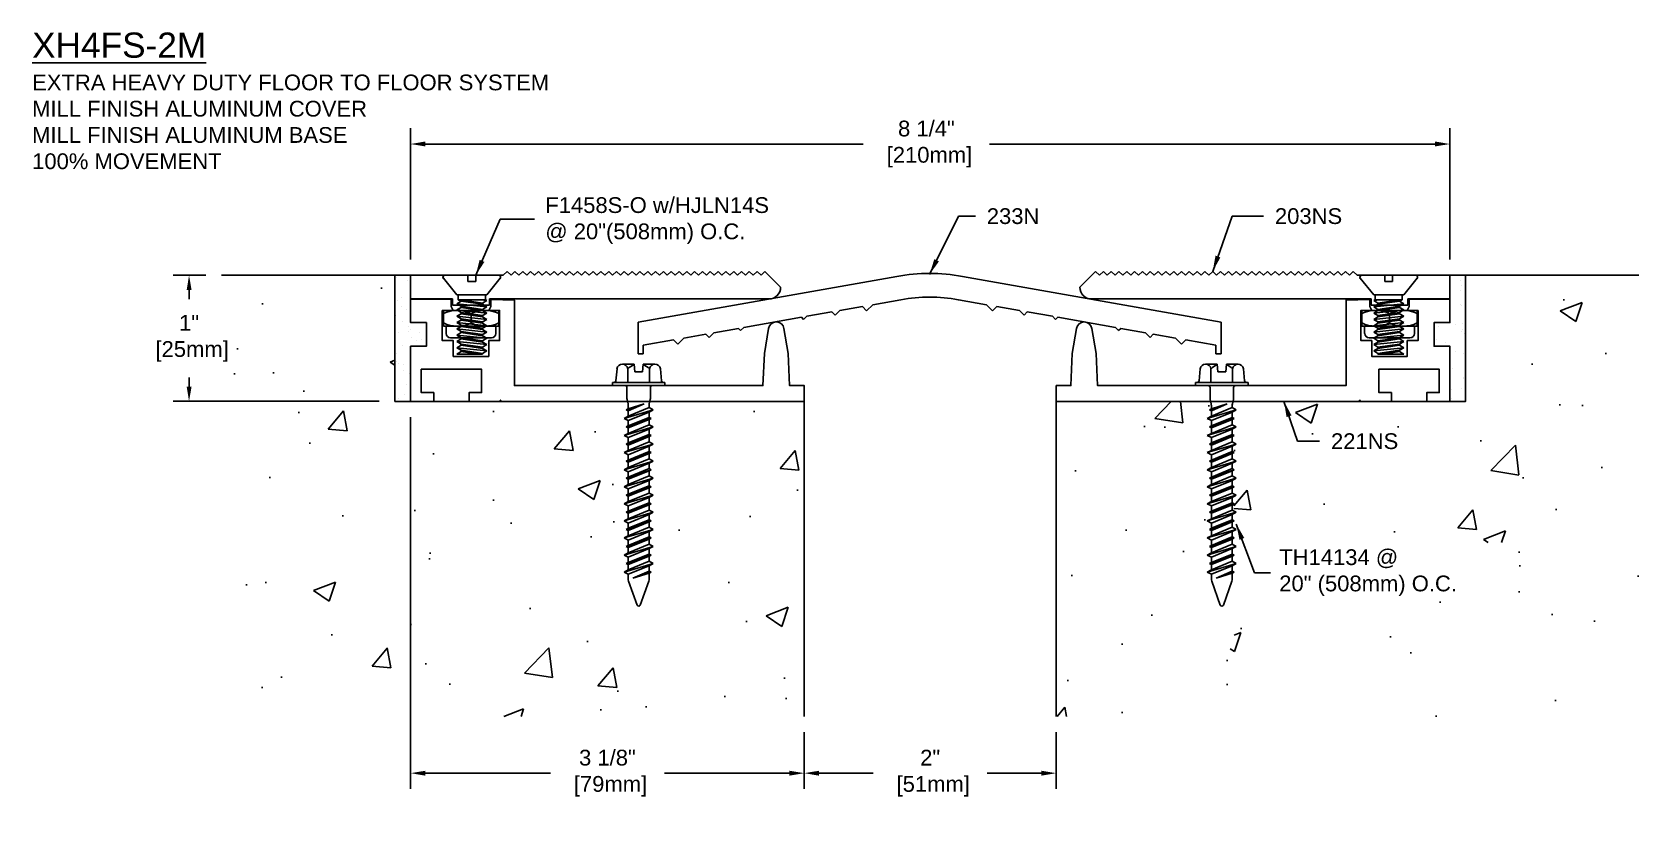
# Model space of a CAD drawing. Header units: inches. Extents: x 3.4 to 16.2, y 3.9 to 10.
import ezdxf

# ---------------------------------------------------------------- set-up
doc = ezdxf.new("R2010")
doc.units = ezdxf.units.IN
doc.header["$MEASUREMENT"] = 0
for name, color, linetype in [('Anchors', 4, 'Continuous'), ('Conditions', 1, 'Continuous'), ('Dimensions', 3, 'Continuous'), ('Metals', 7, 'Continuous'), ('Text', 2, 'Continuous')]:
    doc.layers.add(name, color=color, linetype=linetype)
doc.styles.add('Arial', font='arial.ttf')
doc.styles.add('ROMAND', font='romand.shx')
doc.dimstyles.new('ARCH', dxfattribs={"dimtxt": 0.125, "dimasz": 0.125, "dimexe": 0.125, "dimexo": 0.125, "dimgap": 0.125, "dimtad": 0, "dimtih": 1, "dimtoh": 1, "dimdec": 4, "dimzin": 0, "dimdsep": 46, "dimlunit": 4, "dimtxsty": 'ROMAND', "dimcen": 0.0625, "dimadec": 0, "dimazin": 0, "dimtfac": 1, "dimtdec": 4, "dimtofl": 0, "dimtmove": 0, "dimatfit": 3, "dimfxl": 0, "dimfrac": 2, "dimtolj": 1, "dimtzin": 0, "dimarcsym": 0})
doc.dimstyles.new('Arial', dxfattribs={"dimtxt": 0.1175, "dimasz": 0.1175, "dimexe": 0.125, "dimexo": 0.125, "dimgap": 0.125, "dimtad": 0, "dimtih": 1, "dimtoh": 1, "dimdec": 4, "dimzin": 0, "dimdsep": 46, "dimlunit": 4, "dimtxsty": 'Arial', "dimcen": 0.09, "dimadec": 0, "dimazin": 0, "dimtfac": 1, "dimtdec": 4, "dimtofl": 0, "dimtmove": 0, "dimatfit": 3, "dimfxl": 0, "dimfrac": 2, "dimtolj": 1, "dimtzin": 0, "dimarcsym": 0})
doc.dimstyles.get("Standard").update_dxf_attribs({"dimtxt": 0.125, "dimasz": 0.125, "dimexe": 0.125, "dimexo": 0.0625, "dimgap": 0.09, "dimtad": 0, "dimtih": 1, "dimtoh": 1, "dimdec": 4, "dimzin": 0, "dimdsep": 46, "dimlunit": 4, "dimtxsty": 'ROMAND', "dimcen": 0.09, "dimadec": 0, "dimazin": 0, "dimtfac": 1, "dimtdec": 4, "dimtofl": 0, "dimtmove": 0, "dimatfit": 3, "dimfxl": 0, "dimfrac": 2, "dimtolj": 1, "dimtzin": 0, "dimarcsym": 0})

# ---------------------------------------------------------------- blocks, each defined once
blk = doc.blocks.new('*D5')
at = {"layer": 'DEFPOINTS', "color": 0}
for p in [(14.689, 9.157), (6.439, 8.116), (14.689, 8.116)]:
    blk.add_point(p, dxfattribs=at)
at = {"layer": 'Dimensions', "color": 0, "lineweight": -2}
for p, q in [((6.439, 8.241), (6.439, 9.282)), ((14.689, 8.241), (14.689, 9.282)), ((6.557, 9.157), (10.032, 9.157)), ((14.572, 9.157), (11.035, 9.157))]:
    blk.add_line(p, q, dxfattribs=at)
at = {"layer": 'Dimensions', "color": 0}
for points in [[(6.557, 9.177), (6.557, 9.138), (6.439, 9.157)], [(14.572, 9.177), (14.572, 9.138), (14.689, 9.157)]]:
    blk.add_solid(points, dxfattribs=at)
at = {"layer": 'Dimensions', "color": 0, "insert": (10.534, 9.157), "char_height": 0.125, "attachment_point": 5, "style": 'Arial'}
blk.add_mtext('\\A1;8 1/4"\\P [210mm]', dxfattribs=at)
blk = doc.blocks.new('*D6')
at = {"layer": 'DEFPOINTS', "color": 0}
for p in [(9.564, 4.616), (11.564, 4.616), (11.564, 4.166)]:
    blk.add_point(p, dxfattribs=at)
at = {"layer": 'Dimensions', "color": 0, "lineweight": -2}
for p, q in [((9.564, 4.491), (9.564, 4.041)), ((11.564, 4.491), (11.564, 4.041)), ((9.682, 4.166), (10.111, 4.166)), ((11.447, 4.166), (11.017, 4.166))]:
    blk.add_line(p, q, dxfattribs=at)
at = {"layer": 'Dimensions', "color": 0}
for points in [[(9.682, 4.185), (9.682, 4.146), (9.564, 4.166)], [(11.447, 4.185), (11.447, 4.146), (11.564, 4.166)]]:
    blk.add_solid(points, dxfattribs=at)
at = {"layer": 'Dimensions', "color": 0, "insert": (10.564, 4.166), "char_height": 0.125, "attachment_point": 5, "style": 'Arial'}
blk.add_mtext('\\A1;2"\\P [51mm]', dxfattribs=at)
blk = doc.blocks.new('233N')
for p, q in [((-0.303, 0.166), (-2.355, -0.196)), ((0.218, 0.166), (2.271, -0.196)), ((-0.818, -0.116), (-1.018, -0.151)), ((-0.792, -0.141), (-0.818, -0.116)), ((-0.792, -0.141), (-0.756, -0.105)), ((-0.576, -0.073), (-0.756, -0.105)), ((-0.542, -0.107), (-0.576, -0.073)), ((-0.542, -0.107), (-0.494, -0.059)), ((-0.27, -0.019), (-0.494, -0.059)), ((0.186, -0.019), (0.409, -0.059)), ((0.458, -0.107), (0.409, -0.059)), ((0.458, -0.107), (0.492, -0.073)), ((0.492, -0.073), (0.671, -0.105)), ((0.708, -0.141), (0.671, -0.105)), ((0.708, -0.141), (0.733, -0.116)), ((0.733, -0.116), (0.934, -0.151)), ((-2.355, -0.196), (-2.355, -0.449)), ((-1.559, -0.247), (-1.756, -0.281)), ((-1.542, -0.264), (-1.559, -0.247)), ((-1.542, -0.264), (-1.518, -0.239)), ((-1.059, -0.158), (-1.518, -0.239)), ((-1.042, -0.175), (-1.059, -0.158)), ((-1.042, -0.175), (-1.018, -0.151)), ((0.958, -0.175), (0.934, -0.151)), ((0.958, -0.175), (0.975, -0.158)), ((0.975, -0.158), (1.434, -0.239)), ((1.458, -0.264), (1.434, -0.239)), ((1.458, -0.264), (1.475, -0.247)), ((1.475, -0.247), (1.671, -0.281)), ((2.271, -0.196), (2.271, -0.449)), ((-2.076, -0.338), (-2.315, -0.38)), ((-2.315, -0.38), (-2.315, -0.449)), ((-2.042, -0.372), (-2.076, -0.338)), ((-2.042, -0.372), (-1.994, -0.323)), ((-1.818, -0.292), (-1.994, -0.323)), ((-1.792, -0.318), (-1.818, -0.292)), ((-1.792, -0.318), (-1.756, -0.281)), ((1.708, -0.318), (1.671, -0.281)), ((1.708, -0.318), (1.733, -0.292)), ((1.733, -0.292), (1.909, -0.323)), ((1.958, -0.372), (1.909, -0.323)), ((1.958, -0.372), (1.992, -0.338)), ((1.992, -0.338), (2.231, -0.38)), ((2.231, -0.38), (2.231, -0.449)), ((-2.355, -0.449), (-2.315, -0.449)), ((2.231, -0.449), (2.271, -0.449))]:
    blk.add_line(p, q)
for radius in [1.5, 1.312]:
    blk.add_arc((-0.042, -1.311), radius, 80, 100)
blk = doc.blocks.new('*X4')
at = {"color": 0}
for p, q in [((1.107, 4.986), (1.107, 4.986)), ((1.199, 4.964), (1.199, 4.964)), ((1.113, 4.807), (1.113, 4.807)), ((1.145, 4.763), (1.145, 4.763)), ((1.148, 4.831), (1.148, 4.831)), ((1.187, 4.736), (1.187, 4.736)), ((1.103, 4.688), (1.103, 4.688)), ((1.154, 4.638), (1.154, 4.638)), ((1.202, 4.597), (1.202, 4.597)), ((1.124, 4.55), (1.124, 4.55)), ((1.206, 4.56), (1.206, 4.56)), ((1.221, 4.58), (1.221, 4.58)), ((1.226, 4.512), (1.226, 4.512)), ((1.268, 4.486), (1.268, 4.486)), ((1.295, 4.549), (1.295, 4.549)), ((1.308, 4.501), (1.308, 4.501)), ((1.342, 4.578), (1.342, 4.578)), ((1.109, 4.388), (1.109, 4.388)), ((1.16, 4.446), (1.16, 4.446)), ((1.107, 4.322), (1.107, 4.322)), ((1.125, 4.305), (1.125, 4.305)), ((1.165, 4.296), (1.165, 4.296)), ((1.167, 4.253), (1.167, 4.253)), ((1.212, 4.225), (1.212, 4.225)), ((1.217, 4.303), (1.217, 4.303)), ((1.189, 4.138), (1.189, 4.138)), ((1.121, 4.031), (1.121, 4.031)), ((1.173, 4.06), (1.173, 4.06))]:
    blk.add_line(p, q, dxfattribs=at)
blk = doc.blocks.new('*D7')
at = {"layer": 'DEFPOINTS', "color": 0}
for p in [(4.681, 8.116), (4.939, 8.116), (6.314, 7.116)]:
    blk.add_point(p, dxfattribs=at)
at = {"layer": 'Dimensions', "color": 0, "lineweight": -2}
for p, q in [((4.814, 8.116), (4.556, 8.116)), ((4.681, 7.998), (4.681, 7.925)), ((4.681, 7.233), (4.681, 7.306)), ((6.189, 7.116), (4.556, 7.116))]:
    blk.add_line(p, q, dxfattribs=at)
at = {"layer": 'Dimensions', "color": 0}
for points in [[(4.662, 7.998), (4.701, 7.998), (4.681, 8.116)], [(4.662, 7.233), (4.701, 7.233), (4.681, 7.116)]]:
    blk.add_solid(points, dxfattribs=at)
at = {"layer": 'Dimensions', "color": 0, "insert": (4.681, 7.616), "char_height": 0.125, "attachment_point": 5, "style": 'Arial'}
blk.add_mtext('\\A1;1"\\P [25mm]', dxfattribs=at)
blk = doc.blocks.new('F1458S')
for p, q in [((-0.117, -0.155), (-0.224, -0.024)), ((-0.212, 0), (-0.029, 0)), ((-0.029, 0), (-0.029, -0.05)), ((-0.029, -0.05), (0.033, -0.05)), ((0.033, 0), (0.216, 0)), ((0.033, 0), (0.033, -0.05)), ((0.121, -0.155), (0.227, -0.024)), ((-0.117, -0.155), (0.121, -0.155)), ((-0.117, -0.2), (-0.066, -0.195)), ((-0.117, -0.2), (-0.106, -0.195)), ((-0.117, -0.2), (-0.083, -0.22)), ((-0.117, -0.25), (0.121, -0.225)), ((-0.117, -0.25), (-0.083, -0.23)), ((-0.117, -0.25), (-0.083, -0.27)), ((-0.106, -0.155), (-0.106, -0.195)), ((0.11, -0.195), (-0.106, -0.195)), ((-0.083, -0.22), (0.087, -0.195)), ((-0.083, -0.23), (0.087, -0.205)), ((-0.083, -0.22), (-0.083, -0.23)), ((-0.083, -0.27), (0.087, -0.245)), ((0.11, -0.195), (0.087, -0.205)), ((0.121, -0.225), (0.087, -0.205)), ((0.121, -0.225), (0.087, -0.245)), ((0.087, -0.245), (0.087, -0.255)), ((0.11, -0.155), (0.11, -0.195)), ((-0.117, -0.3), (0.121, -0.275)), ((-0.117, -0.3), (-0.083, -0.28)), ((-0.117, -0.3), (-0.083, -0.32)), ((-0.117, -0.35), (0.121, -0.325)), ((-0.117, -0.35), (-0.083, -0.33)), ((-0.117, -0.35), (-0.083, -0.37)), ((-0.117, -0.4), (0.121, -0.375)), ((-0.117, -0.4), (-0.083, -0.38)), ((-0.083, -0.28), (0.087, -0.255)), ((-0.083, -0.27), (-0.083, -0.28)), ((-0.083, -0.32), (0.087, -0.295)), ((-0.083, -0.33), (0.087, -0.305)), ((-0.083, -0.32), (-0.083, -0.33)), ((-0.083, -0.37), (0.087, -0.345)), ((-0.083, -0.38), (0.087, -0.355)), ((-0.083, -0.37), (-0.083, -0.38)), ((0.121, -0.275), (0.087, -0.255)), ((0.121, -0.275), (0.087, -0.295)), ((0.087, -0.295), (0.087, -0.305)), ((0.121, -0.325), (0.087, -0.305)), ((0.121, -0.325), (0.087, -0.345)), ((0.087, -0.345), (0.087, -0.355)), ((0.121, -0.375), (0.087, -0.355)), ((0.121, -0.375), (0.087, -0.395)), ((-0.117, -0.4), (-0.083, -0.42)), ((-0.117, -0.45), (0.121, -0.425)), ((-0.117, -0.45), (-0.083, -0.43)), ((-0.117, -0.45), (-0.083, -0.47)), ((-0.117, -0.5), (0.121, -0.475)), ((-0.117, -0.5), (-0.083, -0.48)), ((-0.117, -0.5), (-0.083, -0.52)), ((-0.083, -0.42), (0.087, -0.395)), ((-0.083, -0.43), (0.087, -0.405)), ((-0.083, -0.42), (-0.083, -0.43)), ((-0.083, -0.47), (0.087, -0.445)), ((-0.083, -0.48), (0.087, -0.455)), ((-0.083, -0.47), (-0.083, -0.48)), ((-0.083, -0.52), (0.087, -0.495)), ((-0.083, -0.53), (0.087, -0.505)), ((0.087, -0.395), (0.087, -0.405)), ((0.121, -0.425), (0.087, -0.405)), ((0.121, -0.425), (0.087, -0.445)), ((0.087, -0.445), (0.087, -0.455)), ((0.121, -0.475), (0.087, -0.455)), ((0.121, -0.475), (0.087, -0.495)), ((0.087, -0.495), (0.087, -0.505)), ((0.121, -0.525), (0.087, -0.505)), ((-0.117, -0.55), (0.121, -0.525)), ((-0.117, -0.55), (-0.083, -0.53)), ((-0.117, -0.55), (-0.083, -0.57)), ((-0.117, -0.6), (0.121, -0.575)), ((-0.117, -0.6), (-0.083, -0.58)), ((-0.117, -0.6), (-0.083, -0.62)), ((-0.083, -0.52), (-0.083, -0.53)), ((-0.083, -0.57), (0.087, -0.545)), ((-0.083, -0.58), (0.087, -0.555)), ((-0.083, -0.57), (-0.083, -0.58)), ((-0.083, -0.62), (0.087, -0.595)), ((-0.083, -0.62), (-0.083, -0.625)), ((0.121, -0.625), (-0.083, -0.625)), ((-0.047, -0.625), (0.087, -0.605)), ((0.121, -0.525), (0.087, -0.545)), ((0.087, -0.545), (0.087, -0.555)), ((0.121, -0.575), (0.087, -0.555)), ((0.121, -0.575), (0.087, -0.595)), ((0.087, -0.595), (0.087, -0.605)), ((0.121, -0.625), (0.087, -0.605))]:
    blk.add_line(p, q)
for centre, start, end in [((-0.212, -0.015), 90, 219.032), ((0.216, -0.015), 320.968, 90)]:
    blk.add_arc(centre, 0.015, start, end)
blk = doc.blocks.new('*D8')
at = {"layer": 'DEFPOINTS', "color": 0}
for p in [(6.439, 7.116), (9.564, 4.616), (9.564, 4.166)]:
    blk.add_point(p, dxfattribs=at)
at = {"layer": 'Dimensions', "color": 0, "lineweight": -2}
for p, q in [((6.439, 6.991), (6.439, 4.041)), ((9.564, 4.491), (9.564, 4.041)), ((6.557, 4.166), (7.549, 4.166)), ((9.447, 4.166), (8.455, 4.166))]:
    blk.add_line(p, q, dxfattribs=at)
at = {"layer": 'Dimensions', "color": 0}
for points in [[(6.557, 4.185), (6.557, 4.146), (6.439, 4.166)], [(9.447, 4.185), (9.447, 4.146), (9.564, 4.166)]]:
    blk.add_solid(points, dxfattribs=at)
at = {"layer": 'Dimensions', "color": 0, "insert": (8.002, 4.166), "char_height": 0.125, "attachment_point": 5, "style": 'Arial'}
blk.add_mtext('\\A1;3 1/8"\\P [79mm]', dxfattribs=at)
blk = doc.blocks.new('203NS')
for p, q in [((-1.596, -0.003), (-1.596, 0.185)), ((-1.596, 0.185), (-0.86, 0.185)), ((-0.86, 0.185), (-0.829, 0.216)), ((-0.829, 0.216), (-0.798, 0.185)), ((-0.798, 0.185), (-0.767, 0.216)), ((-0.767, 0.216), (-0.736, 0.185)), ((-0.736, 0.185), (-0.705, 0.216)), ((-0.705, 0.216), (-0.674, 0.185)), ((-0.674, 0.185), (-0.643, 0.216)), ((-0.643, 0.216), (-0.612, 0.185)), ((-0.612, 0.185), (-0.581, 0.216)), ((-0.581, 0.216), (-0.55, 0.185)), ((-0.55, 0.185), (-0.519, 0.216)), ((-0.519, 0.216), (-0.488, 0.185)), ((-0.488, 0.185), (-0.457, 0.216)), ((-0.457, 0.216), (-0.426, 0.185)), ((-0.426, 0.185), (-0.395, 0.216)), ((-0.395, 0.216), (-0.364, 0.185)), ((-0.364, 0.185), (-0.333, 0.216)), ((-0.333, 0.216), (-0.302, 0.185)), ((-0.302, 0.185), (-0.271, 0.216)), ((-0.271, 0.216), (-0.24, 0.185)), ((-0.24, 0.185), (-0.209, 0.216)), ((-0.209, 0.216), (-0.178, 0.185)), ((-0.178, 0.185), (-0.147, 0.216)), ((-0.147, 0.216), (-0.116, 0.185)), ((-0.116, 0.185), (-0.085, 0.216)), ((-0.085, 0.216), (-0.054, 0.185)), ((-0.054, 0.185), (-0.023, 0.216)), ((-0.023, 0.216), (0.008, 0.185)), ((0.008, 0.185), (0.039, 0.216)), ((0.039, 0.216), (0.07, 0.185)), ((0.07, 0.185), (0.101, 0.216)), ((0.101, 0.216), (0.132, 0.185)), ((0.132, 0.185), (0.163, 0.216)), ((0.163, 0.216), (0.194, 0.185)), ((0.194, 0.185), (0.225, 0.216)), ((0.225, 0.216), (0.256, 0.185)), ((0.256, 0.185), (0.287, 0.216)), ((0.287, 0.216), (0.318, 0.185)), ((0.318, 0.185), (0.349, 0.216)), ((0.349, 0.216), (0.38, 0.185)), ((0.38, 0.185), (0.411, 0.216)), ((0.411, 0.216), (0.442, 0.185)), ((0.442, 0.185), (0.473, 0.216)), ((0.473, 0.216), (0.504, 0.185)), ((0.504, 0.185), (0.535, 0.216)), ((0.535, 0.216), (0.566, 0.185)), ((0.566, 0.185), (0.597, 0.216)), ((0.597, 0.216), (0.628, 0.185)), ((0.628, 0.185), (0.659, 0.216)), ((0.659, 0.216), (0.69, 0.185)), ((0.69, 0.185), (0.721, 0.216)), ((0.721, 0.216), (0.752, 0.185)), ((0.752, 0.185), (0.783, 0.216)), ((0.783, 0.216), (0.814, 0.185)), ((0.814, 0.185), (0.845, 0.216)), ((0.845, 0.216), (0.876, 0.185)), ((0.876, 0.185), (0.907, 0.216)), ((0.907, 0.216), (0.938, 0.185)), ((0.938, 0.185), (0.969, 0.216)), ((0.969, 0.216), (1, 0.185)), ((1, 0.185), (1.031, 0.216)), ((1.031, 0.216), (1.062, 0.185)), ((1.062, 0.185), (1.093, 0.216)), ((1.093, 0.216), (1.124, 0.185)), ((1.124, 0.185), (1.155, 0.216)), ((1.155, 0.216), (1.186, 0.185)), ((1.186, 0.185), (1.217, 0.216)), ((1.217, 0.216), (1.342, 0.091)), ((1.342, 0.091), (1.342, 0.09)), ((-1.263, -0.003), (-1.596, -0.003)), ((-1.263, -0.053), (-1.263, -0.003)), ((-0.97, -0.053), (-1.263, -0.053)), ((1.249, -0.003), (-0.97, -0.003)), ((-0.97, -0.003), (-0.97, -0.053))]:
    blk.add_line(p, q)
blk.add_arc((1.249, 0.09), 0.093, 270, 360)
blk = doc.blocks.new('*X3')
at = {"color": 0}
for p, q in [((9.515, 5.002), (9.515, 5.002)), ((9.556, 4.963), (9.556, 4.963)), ((9.558, 4.883), (9.558, 4.883)), ((9.561, 4.929), (9.561, 4.929)), ((9.553, 4.778), (9.553, 4.778)), ((9.562, 4.77), (9.562, 4.77)), ((9.381, 4.601), (9.381, 4.601)), ((9.516, 4.619), (9.516, 4.619)), ((9.568, 4.626), (9.568, 4.626)), ((9.365, 4.5), (9.365, 4.5)), ((9.434, 4.474), (9.434, 4.474)), ((9.565, 4.562), (9.565, 4.562)), ((9.569, 4.577), (9.569, 4.577)), ((9.583, 4.545), (9.583, 4.545)), ((9.517, 4.404), (9.517, 4.404)), ((9.575, 4.384), (9.575, 4.384)), ((9.488, 4.27), (9.488, 4.27)), ((9.484, 4.097), (9.484, 4.097)), ((9.565, 4.107), (9.565, 4.107)), ((9.575, 4.19), (9.575, 4.19)), ((9.581, 4.192), (9.581, 4.192)), ((9.484, 4.026), (9.484, 4.026))]:
    blk.add_line(p, q, dxfattribs=at)
blk = doc.blocks.new('TH14134')
for p, q in [((-0.18, 0.039), (-0.172, 0.133)), ((-0.129, 0.17), (-0.036, 0.17)), ((-0.086, 0.025), (-0.086, 0.133)), ((-0.031, 0.11), (-0.036, 0.17)), ((0.031, 0.11), (0.036, 0.17)), ((0.036, 0.17), (0.129, 0.17)), ((0.086, 0.025), (0.086, 0.133)), ((0.18, 0.039), (0.172, 0.133)), ((-0.209, 0), (-0.209, 0.025)), ((-0.209, 0.025), (0.209, 0.025)), ((-0.209, 0), (0.209, 0)), ((-0.031, 0.11), (0.031, 0.11)), ((0.209, 0.025), (0.209, 0)), ((-0.093, -0.015), (-0.093, -0.097)), ((-0.092, -0.11), (-0.084, -0.145)), ((0.092, -0.11), (0.084, -0.145)), ((0.093, -0.015), (0.093, -0.097)), ((-0.115, -0.26), (0.115, -0.193)), ((-0.115, -0.26), (-0.083, -0.243)), ((-0.098, -0.193), (0.043, -0.144)), ((-0.098, -0.193), (-0.083, -0.184)), ((-0.098, -0.193), (-0.083, -0.201)), ((-0.083, -0.184), (0.043, -0.144)), ((0.043, -0.144), (-0.083, -0.201)), ((-0.083, -0.158), (-0.083, -0.184)), ((0.083, -0.175), (-0.083, -0.243)), ((-0.083, -0.201), (-0.083, -0.243)), ((0.083, -0.21), (-0.083, -0.278)), ((-0.083, -0.32), (0.083, -0.252)), ((0.083, -0.158), (0.083, -0.175)), ((0.115, -0.193), (0.083, -0.175)), ((0.115, -0.193), (0.083, -0.21)), ((0.083, -0.21), (0.083, -0.252)), ((0.098, -0.26), (0.083, -0.252)), ((-0.115, -0.26), (-0.083, -0.278)), ((-0.115, -0.396), (0.115, -0.328)), ((-0.115, -0.396), (-0.083, -0.379)), ((-0.098, -0.328), (0.098, -0.26)), ((-0.098, -0.328), (-0.083, -0.32)), ((-0.098, -0.328), (-0.083, -0.336)), ((0.083, -0.269), (-0.083, -0.336)), ((-0.083, -0.278), (-0.083, -0.32)), ((0.083, -0.311), (-0.083, -0.379)), ((-0.083, -0.336), (-0.083, -0.379)), ((0.083, -0.345), (-0.083, -0.413)), ((0.098, -0.26), (0.083, -0.269)), ((0.083, -0.269), (0.083, -0.311)), ((0.115, -0.328), (0.083, -0.311)), ((0.115, -0.328), (0.083, -0.345)), ((0.083, -0.345), (0.083, -0.388)), ((-0.115, -0.396), (-0.083, -0.413)), ((-0.115, -0.531), (0.115, -0.464)), ((-0.098, -0.464), (0.098, -0.396)), ((-0.098, -0.464), (-0.083, -0.455)), ((-0.098, -0.464), (-0.083, -0.472)), ((-0.083, -0.455), (0.083, -0.388)), ((0.083, -0.404), (-0.083, -0.472)), ((-0.083, -0.413), (-0.083, -0.455)), ((0.083, -0.446), (-0.083, -0.514)), ((-0.083, -0.472), (-0.083, -0.514)), ((0.083, -0.481), (-0.083, -0.548)), ((0.098, -0.396), (0.083, -0.388)), ((0.098, -0.396), (0.083, -0.404)), ((0.083, -0.404), (0.083, -0.446)), ((0.115, -0.464), (0.083, -0.446)), ((0.115, -0.464), (0.083, -0.481)), ((0.083, -0.481), (0.083, -0.523)), ((-0.115, -0.531), (-0.083, -0.514)), ((-0.115, -0.531), (-0.083, -0.548)), ((-0.115, -0.667), (0.115, -0.599)), ((-0.098, -0.599), (0.098, -0.531)), ((-0.098, -0.599), (-0.083, -0.591)), ((-0.098, -0.599), (-0.083, -0.607)), ((-0.083, -0.591), (0.083, -0.523)), ((0.083, -0.539), (-0.083, -0.607)), ((-0.083, -0.548), (-0.083, -0.591)), ((0.083, -0.582), (-0.083, -0.649)), ((-0.083, -0.607), (-0.083, -0.649)), ((0.083, -0.616), (-0.083, -0.684)), ((0.098, -0.531), (0.083, -0.523)), ((0.098, -0.531), (0.083, -0.539)), ((0.083, -0.539), (0.083, -0.582)), ((0.115, -0.599), (0.083, -0.582)), ((0.115, -0.599), (0.083, -0.616)), ((0.083, -0.616), (0.083, -0.658)), ((-0.115, -0.667), (-0.083, -0.649)), ((-0.115, -0.667), (-0.083, -0.684)), ((-0.115, -0.802), (0.115, -0.734)), ((-0.098, -0.734), (0.098, -0.667)), ((-0.098, -0.734), (-0.083, -0.726)), ((-0.098, -0.734), (-0.083, -0.743)), ((-0.083, -0.726), (0.083, -0.658)), ((0.083, -0.675), (-0.083, -0.743)), ((-0.083, -0.684), (-0.083, -0.726)), ((0.083, -0.717), (-0.083, -0.785)), ((-0.083, -0.743), (-0.083, -0.785)), ((0.083, -0.752), (-0.083, -0.819)), ((0.098, -0.667), (0.083, -0.658)), ((0.098, -0.667), (0.083, -0.675)), ((0.083, -0.675), (0.083, -0.717)), ((0.115, -0.734), (0.083, -0.717)), ((0.115, -0.734), (0.083, -0.752)), ((0.083, -0.752), (0.083, -0.794)), ((-0.115, -0.802), (-0.083, -0.785)), ((-0.115, -0.802), (-0.083, -0.819)), ((-0.115, -0.937), (0.115, -0.87)), ((-0.098, -0.87), (0.098, -0.802)), ((-0.098, -0.87), (-0.083, -0.862)), ((-0.098, -0.87), (-0.083, -0.878)), ((-0.083, -0.862), (0.083, -0.794)), ((0.083, -0.81), (-0.083, -0.878)), ((-0.083, -0.819), (-0.083, -0.862)), ((0.083, -0.853), (-0.083, -0.92)), ((-0.083, -0.878), (-0.083, -0.92)), ((0.083, -0.887), (-0.083, -0.955)), ((0.098, -0.802), (0.083, -0.794)), ((0.098, -0.802), (0.083, -0.81)), ((0.083, -0.81), (0.083, -0.853)), ((0.115, -0.87), (0.083, -0.853)), ((0.115, -0.87), (0.083, -0.887)), ((0.083, -0.887), (0.083, -0.929)), ((-0.115, -0.937), (-0.083, -0.92)), ((-0.115, -0.937), (-0.083, -0.955)), ((-0.115, -1.073), (0.115, -1.005)), ((-0.098, -1.005), (0.098, -0.937)), ((-0.098, -1.005), (-0.083, -0.997)), ((-0.098, -1.005), (-0.083, -1.013)), ((-0.083, -0.997), (0.083, -0.929)), ((0.083, -0.946), (-0.083, -1.013)), ((-0.083, -0.955), (-0.083, -0.997)), ((0.083, -0.988), (-0.083, -1.056)), ((-0.083, -1.013), (-0.083, -1.056)), ((0.098, -0.937), (0.083, -0.929)), ((0.098, -0.937), (0.083, -0.946)), ((0.083, -0.946), (0.083, -0.988)), ((0.115, -1.005), (0.083, -0.988)), ((0.115, -1.005), (0.083, -1.022)), ((-0.115, -1.073), (-0.083, -1.056)), ((-0.115, -1.073), (-0.083, -1.09)), ((-0.115, -1.208), (0.115, -1.141)), ((-0.098, -1.141), (0.098, -1.073)), ((-0.098, -1.141), (-0.083, -1.132)), ((-0.098, -1.141), (-0.083, -1.149)), ((0.083, -1.022), (-0.083, -1.09)), ((-0.083, -1.132), (0.083, -1.065)), ((0.083, -1.081), (-0.083, -1.149)), ((-0.083, -1.09), (-0.083, -1.132)), ((0.083, -1.123), (-0.083, -1.191)), ((0.083, -1.022), (0.083, -1.065)), ((0.098, -1.073), (0.083, -1.065)), ((0.098, -1.073), (0.083, -1.081)), ((0.083, -1.081), (0.083, -1.123)), ((0.115, -1.141), (0.083, -1.123)), ((0.115, -1.141), (0.083, -1.158)), ((-0.115, -1.208), (-0.083, -1.191)), ((-0.115, -1.208), (-0.083, -1.226)), ((-0.098, -1.276), (0.098, -1.208)), ((-0.098, -1.276), (-0.083, -1.268)), ((-0.083, -1.149), (-0.083, -1.191)), ((0.083, -1.158), (-0.083, -1.226)), ((-0.083, -1.268), (0.083, -1.2)), ((0.083, -1.217), (-0.083, -1.284)), ((-0.083, -1.226), (-0.083, -1.268)), ((0.083, -1.259), (-0.083, -1.327)), ((0.083, -1.158), (0.083, -1.2)), ((0.098, -1.208), (0.083, -1.2)), ((0.098, -1.208), (0.083, -1.217)), ((0.083, -1.217), (0.083, -1.259)), ((0.115, -1.276), (0.083, -1.259)), ((-0.115, -1.344), (0.115, -1.276)), ((-0.115, -1.344), (-0.083, -1.327)), ((-0.115, -1.344), (-0.083, -1.361)), ((-0.098, -1.276), (-0.083, -1.284)), ((-0.098, -1.411), (0.098, -1.344)), ((-0.083, -1.284), (-0.083, -1.327)), ((0.083, -1.293), (-0.083, -1.361)), ((-0.083, -1.403), (0.083, -1.336)), ((0.083, -1.352), (-0.083, -1.42)), ((-0.083, -1.361), (-0.083, -1.403)), ((0.083, -1.394), (-0.083, -1.462)), ((0.115, -1.276), (0.083, -1.293)), ((0.083, -1.293), (0.083, -1.336)), ((0.098, -1.344), (0.083, -1.336)), ((0.098, -1.344), (0.083, -1.352)), ((0.083, -1.352), (0.083, -1.394)), ((0.115, -1.411), (0.083, -1.394)), ((-0.115, -1.479), (0.115, -1.411)), ((-0.115, -1.479), (-0.083, -1.462)), ((-0.115, -1.479), (-0.083, -1.496)), ((-0.098, -1.411), (-0.083, -1.403)), ((-0.098, -1.411), (-0.083, -1.42)), ((-0.083, -1.42), (-0.083, -1.462)), ((0.083, -1.429), (-0.083, -1.496)), ((-0.083, -1.496), (-0.083, -1.531)), ((-0.045, -1.528), (0.083, -1.471)), ((-0.045, -1.528), (0.098, -1.479)), ((0.083, -1.487), (-0.045, -1.528)), ((0.115, -1.411), (0.083, -1.429)), ((0.083, -1.429), (0.083, -1.471)), ((0.098, -1.479), (0.083, -1.471)), ((0.098, -1.479), (0.083, -1.487)), ((0.083, -1.487), (0.083, -1.531)), ((-0.08, -1.551), (-0.013, -1.742)), ((0.08, -1.551), (0.013, -1.742))]:
    blk.add_line(p, q)
for centre, radius, start, end in [((-0.129, 0.126), 0.0436, 9.285, 170.715), ((0, 0.051), 0.119, 107.4215, 136.0407), ((0, 0.051), 0.119, 43.9593, 72.5785), ((0.129, 0.126), 0.0436, 9.285, 170.715), ((-0.195, 0.04), 0.015, 270, 355), ((0.195, 0.04), 0.015, 185, 270), ((-0.108, -0.015), 0.0147, 0, 90), ((-0.031, -0.097), 0.062, 180, 191.9357), ((0.031, -0.097), 0.062, 348.0643, 0), ((0.108, -0.015), 0.0147, 90, 180), ((-0.145, -0.158), 0.062, 0, 11.9357), ((0.145, -0.158), 0.062, 168.0643, 180), ((-0.021, -1.531), 0.062, 180, 199.3058), ((0.021, -1.531), 0.062, 340.6942, 0), ((0, -1.736), 0.0141, 204.1001, 335.8999)]:
    blk.add_arc(centre, radius, start, end)
blk = doc.blocks.new('HJNL14S')
for p, q in [((0, -0.162), (0, 0.162)), ((0.093, 0.198), (0.035, 0.198)), ((0.093, -0.22), (0.093, 0.22)), ((0.093, 0.22), (0.218, 0.22)), ((0.218, 0.22), (0.218, -0.22)), ((0.118, 0), (0.193, 0)), ((0.035, -0.198), (0.093, -0.198)), ((0.093, -0.22), (0.218, -0.22))]:
    blk.add_line(p, q)
for centre, radius, start, end in [((0.035, 0.162), 0.0351, 90, 180), ((0.343, 0.11), 0.25, 153.9599, 206.0401), ((-0.032, 0.11), 0.25, 333.9599, 26.0401), ((0.343, -0.11), 0.25, 153.9599, 206.0401), ((-0.032, -0.11), 0.25, 333.9599, 26.0401), ((0.035, -0.162), 0.0351, 180, 270)]:
    blk.add_arc(centre, radius, start, end)
blk = doc.blocks.new('HJLN14S')
blk.add_blockref('HJNL14S', (-0.21, 0.045))

msp = doc.modelspace()

# ---------------------------------------------------------------- hatches: boundary and pattern name
at = {"layer": 'Conditions'}
h = msp.add_hatch(dxfattribs=at)
h.set_pattern_fill('AR-CONC', color=256, scale=0.25, style=0)
h.paths.add_polyline_path([(8.16697, 6.46288), (8.13497, 6.48011), (8.16697, 6.49735), (8.16697, 6.5396), (8.15171, 6.54782), (8.16697, 6.55604), (8.16697, 6.58288, 0.05212645), (8.16563, 6.59571), (8.15697, 6.63667), (8.15697, 7.11553), (7.16347, 7.11553), (6.31447, 7.11553), (6.31447, 8.11553), (4.93947, 8.11553), (4.93947, 4.61553), (9.56447, 4.61553), (9.56447, 7.11553), (8.34297, 7.11553), (8.34297, 6.63667), (8.33431, 6.59571, 0.05212645), (8.33297, 6.58288), (8.33297, 6.56506), (8.36497, 6.54782), (8.33297, 6.53059), (8.33297, 6.48833), (8.34823, 6.48011), (8.33297, 6.4719), (8.33297, 6.42964), (8.36497, 6.41241), (8.33297, 6.39517), (8.33297, 6.35291), (8.34823, 6.3447), (8.33297, 6.33648), (8.33297, 6.29422), (8.36497, 6.27699), (8.33297, 6.25976), (8.33297, 6.2175), (8.34823, 6.20928), (8.33297, 6.20106), (8.33297, 6.15881), (8.36497, 6.14157), (8.33297, 6.12434), (8.33297, 6.08208), (8.34823, 6.07386), (8.33297, 6.06565), (8.33297, 6.02339), (8.36497, 6.00616), (8.33297, 5.98892), (8.33297, 5.94666), (8.34823, 5.93845), (8.33297, 5.93023), (8.33297, 5.88797), (8.36497, 5.87074), (8.33297, 5.85351), (8.33297, 5.81125), (8.34823, 5.80303), (8.33297, 5.79481), (8.33297, 5.75256), (8.36497, 5.73532), (8.33297, 5.71809), (8.33297, 5.67583), (8.34823, 5.66761), (8.33297, 5.6594), (8.33297, 5.61714), (8.36497, 5.59991), (8.33297, 5.58267), (8.33297, 5.54041), (8.34823, 5.5322), (8.33297, 5.52398), (8.33297, 5.48172), (8.36497, 5.46449), (8.33297, 5.44726), (8.33297, 5.405), (8.34823, 5.39678), (8.33297, 5.38856), (8.33297, 5.34631), (8.36497, 5.32907), (8.33297, 5.31184), (8.33297, 5.26958), (8.34823, 5.26136), (8.33297, 5.25315), (8.33297, 5.20965, -0.08443704), (8.32948, 5.18915), (8.2636, 5.00108, -0.77412328), (8.23634, 5.00108), (8.17046, 5.18915, -0.08443704), (8.16697, 5.20965), (8.16697, 5.24413), (8.13497, 5.26136), (8.16697, 5.2786), (8.16697, 5.32085), (8.15171, 5.32907), (8.16697, 5.33729), (8.16697, 5.37955), (8.13497, 5.39678), (8.16697, 5.41401), (8.16697, 5.45627), (8.15171, 5.46449), (8.16697, 5.47271), (8.16697, 5.51496), (8.13497, 5.5322), (8.16697, 5.54943), (8.16697, 5.59169), (8.15171, 5.59991), (8.16697, 5.60812), (8.16697, 5.65038), (8.13497, 5.66761), (8.16697, 5.68485), (8.16697, 5.7271), (8.15171, 5.73532), (8.16697, 5.74354), (8.16697, 5.7858), (8.13497, 5.80303), (8.16697, 5.82026), (8.16697, 5.86252), (8.15171, 5.87074), (8.16697, 5.87896), (8.16697, 5.92121), (8.13497, 5.93845), (8.16697, 5.95568), (8.16697, 5.99794), (8.15171, 6.00616), (8.16697, 6.01437), (8.16697, 6.05663), (8.13497, 6.07386), (8.16697, 6.0911), (8.16697, 6.13335), (8.15171, 6.14157), (8.16697, 6.14979), (8.16697, 6.19205), (8.13497, 6.20928), (8.16697, 6.22651), (8.16697, 6.26877), (8.15171, 6.27699), (8.16697, 6.28521), (8.16697, 6.32746), (8.13497, 6.3447), (8.16697, 6.36193), (8.16697, 6.40419), (8.15171, 6.41241), (8.16697, 6.42062)])
h = msp.add_hatch(dxfattribs=at)
h.set_pattern_fill('AR-CONC', color=256, scale=0.25, style=0)
h.paths.add_polyline_path([(11.56447, 4.61553), (16.18947, 4.61553), (16.18947, 8.11553), (14.81447, 8.11553), (14.81447, 7.11553), (12.97197, 7.11553), (12.97197, 6.63667), (12.96331, 6.59571, 0.05212645), (12.96197, 6.58288), (12.96197, 6.56506), (12.99397, 6.54782), (12.96197, 6.53059), (12.96197, 6.48833), (12.97723, 6.48011), (12.96197, 6.4719), (12.96197, 6.42964), (12.99397, 6.41241), (12.96197, 6.39517), (12.96197, 6.35291), (12.97723, 6.3447), (12.96197, 6.33648), (12.96197, 6.29422), (12.99397, 6.27699), (12.96197, 6.25976), (12.96197, 6.2175), (12.97723, 6.20928), (12.96197, 6.20106), (12.96197, 6.15881), (12.99397, 6.14157), (12.96197, 6.12434), (12.96197, 6.08208), (12.97723, 6.07386), (12.96197, 6.06565), (12.96197, 6.02339), (12.99397, 6.00616), (12.96197, 5.98892), (12.96197, 5.94666), (12.97723, 5.93845), (12.96197, 5.93023), (12.96197, 5.88797), (12.99397, 5.87074), (12.96197, 5.85351), (12.96197, 5.81125), (12.97723, 5.80303), (12.96197, 5.79481), (12.96197, 5.75256), (12.99397, 5.73532), (12.96197, 5.71809), (12.96197, 5.67583), (12.97723, 5.66761), (12.96197, 5.6594), (12.96197, 5.61714), (12.99397, 5.59991), (12.96197, 5.58267), (12.96197, 5.54041), (12.97723, 5.5322), (12.96197, 5.52398), (12.96197, 5.48172), (12.99397, 5.46449), (12.96197, 5.44726), (12.96197, 5.405), (12.97723, 5.39678), (12.96197, 5.38856), (12.96197, 5.34631), (12.99397, 5.32907), (12.96197, 5.31184), (12.96197, 5.26958), (12.97723, 5.26136), (12.96197, 5.25315), (12.96197, 5.20965, -0.08443704), (12.95848, 5.18915), (12.8926, 5.00108, -0.77412328), (12.86534, 5.00108), (12.79946, 5.18915, -0.08443704), (12.79597, 5.20965), (12.79597, 5.24413), (12.76397, 5.26136), (12.79597, 5.2786), (12.79597, 5.32085), (12.78071, 5.32907), (12.79597, 5.33729), (12.79597, 5.37955), (12.76397, 5.39678), (12.79597, 5.41401), (12.79597, 5.45627), (12.78071, 5.46449), (12.79597, 5.47271), (12.79597, 5.51496), (12.76397, 5.5322), (12.79597, 5.54943), (12.79597, 5.59169), (12.78071, 5.59991), (12.79597, 5.60812), (12.79597, 5.65038), (12.76397, 5.66761), (12.79597, 5.68485), (12.79597, 5.7271), (12.78071, 5.73532), (12.79597, 5.74354), (12.79597, 5.7858), (12.76397, 5.80303), (12.79597, 5.82026), (12.79597, 5.86252), (12.78071, 5.87074), (12.79597, 5.87896), (12.79597, 5.92121), (12.76397, 5.93845), (12.79597, 5.95568), (12.79597, 5.99794), (12.78071, 6.00616), (12.79597, 6.01437), (12.79597, 6.05663), (12.76397, 6.07386), (12.79597, 6.0911), (12.79597, 6.13335), (12.78071, 6.14157), (12.79597, 6.14979), (12.79597, 6.19205), (12.76397, 6.20928), (12.79597, 6.22651), (12.79597, 6.26877), (12.78071, 6.27699), (12.79597, 6.28521), (12.79597, 6.32746), (12.76397, 6.3447), (12.79597, 6.36193), (12.79597, 6.40419), (12.78071, 6.41241), (12.79597, 6.42062), (12.79597, 6.46288), (12.76397, 6.48011), (12.79597, 6.49735), (12.79597, 6.5396), (12.78071, 6.54782), (12.79597, 6.55604), (12.79597, 6.58288, 0.05212645), (12.79463, 6.59571), (12.78597, 6.63667), (12.78597, 7.11553), (11.56447, 7.11553)])
h.paths.add_polyline_path([(13.25432, 5.99527), (15.21431, 5.99527), (15.21431, 5.53616), (13.25432, 5.53616)], flags=16)
h.paths.add_polyline_path([(13.71369, 6.69488), (13.71369, 6.89165), (14.30869, 6.89165), (14.30869, 6.69488)], flags=16)
h.paths.add_polyline_path([(13.30359, 5.97492), (15.2173, 5.97492), (15.2173, 5.53782), (13.30359, 5.53782)], flags=24)
h.paths.add_polyline_path([(13.71444, 6.89468), (14.29664, 6.89468), (14.29664, 6.70291), (13.71444, 6.70291)], flags=24)

# ---------------------------------------------------------------- linework, layer by layer
at = {"color": 7}
for points in [[(6.69147, 7.83753), (6.69147, 7.59753), (6.77847, 7.59753), (6.77847, 7.47253), (7.05947, 7.47253), (7.05947, 7.59753), (7.14647, 7.59753), (7.14647, 7.83753), (7.05947, 7.83753), (7.07547, 7.86753), (7.07547, 7.923), (7.26347, 7.91857), (7.26347, 7.24053), (9.23647, 7.24053), (9.24771, 7.49553), (9.28134, 7.69389, -0.84471349), (9.4036, 7.69389), (9.43723, 7.49553), (9.44847, 7.24053), (9.56447, 7.24053), (9.56447, 7.11553), (7.16347, 7.11553), (7.15347, 7.12553), (7.14347, 7.11553), (6.90347, 7.11553), (6.90347, 7.18553), (7.00347, 7.18553), (7.00347, 7.37053), (6.52347, 7.37053), (6.52347, 7.18553), (6.62347, 7.18553), (6.62347, 7.11553), (6.43947, 7.11553), (6.43947, 7.55253), (6.56447, 7.55253), (6.56447, 7.74053), (6.43947, 7.74053), (6.43947, 7.92753), (6.76247, 7.923), (6.76247, 7.86753), (6.77847, 7.83753)], [(14.43747, 7.83753), (14.43747, 7.59753), (14.35047, 7.59753), (14.35047, 7.47253), (14.06947, 7.47253), (14.06947, 7.59753), (13.98247, 7.59753), (13.98247, 7.83753), (14.06947, 7.83753), (14.05347, 7.86753), (14.05347, 7.923), (13.86547, 7.91857), (13.86547, 7.24053), (11.89247, 7.24053), (11.88123, 7.49553), (11.8476, 7.69389, 0.84471349), (11.72534, 7.69389), (11.69171, 7.49553), (11.68047, 7.24053), (11.56447, 7.24053), (11.56447, 7.11553), (13.96547, 7.11553), (13.97547, 7.12553), (13.98547, 7.11553), (14.22547, 7.11553), (14.22547, 7.18553), (14.12547, 7.18553), (14.12547, 7.37053), (14.60547, 7.37053), (14.60547, 7.18553), (14.50547, 7.18553), (14.50547, 7.11553), (14.68947, 7.11553), (14.68947, 7.55253), (14.56447, 7.55253), (14.56447, 7.74053), (14.68947, 7.74053), (14.68947, 7.92753), (14.36647, 7.923), (14.36647, 7.86753), (14.35047, 7.83753)]]:
    msp.add_lwpolyline(points, format="xyb", close=True, dxfattribs=at)
at = {"layer": 'Conditions'}
for p, q in [((6.43947, 8.11553), (4.93947, 8.11553)), ((14.68947, 8.11553), (16.18947, 8.11553))]:
    msp.add_line(p, q, dxfattribs=at)
for points in [[(9.56447, 4.61553), (9.56447, 7.11553), (6.31447, 7.11553), (6.31447, 8.11553)], [(11.56447, 4.61553), (11.56447, 7.11553), (14.81447, 7.11553), (14.81447, 8.11553)]]:
    msp.add_lwpolyline(points, dxfattribs=at)

# ---------------------------------------------------------------- block references
at = {"layer": 'Anchors', "xscale": -1}
msp.add_blockref('F1458S', (6.92734, 8.11553), dxfattribs=at)
at = {"layer": 'Anchors'}
for name, p in [('F1458S', (14.2016, 8.11553)), ('TH14134', (8.24997, 7.24053)), ('TH14134', (12.87897, 7.24053))]:
    msp.add_blockref(name, p, dxfattribs=at)
at = {"layer": 'Anchors', "rotation": 90}
for p in [(6.96444, 7.82913), (14.25544, 7.82913)]:
    msp.add_blockref('HJLN14S', p, dxfattribs=at)
at = {"layer": 'Conditions'}
for name in ['*X4', '*X3']:
    msp.add_blockref(name, (5.21918, 3.10897), dxfattribs=at)
at = {"layer": 'Metals'}
for name, p in [('203NS', (8.03513, 7.93058)), ('233N', (10.60158, 7.9411))]:
    msp.add_blockref(name, p, dxfattribs=at)
at = {"layer": 'Metals', "xscale": -1}
msp.add_blockref('203NS', (13.09381, 7.93058), dxfattribs=at)

# ---------------------------------------------------------------- texts
at = {"layer": 'Text', "insert": (3.43534, 10.04153), "char_height": 0.2, "width": 4.125, "attachment_point": 1, "style": 'Arial'}
msp.add_mtext('{\\LXH4FS-2M\\P\\H0.625x;\\lEXTRA HEAVY DUTY FLOOR TO FLOOR SYSTEM\\PMILL FINISH ALUMINUM COVER\\PMILL FINISH ALUMINUM BASE\\P100% MOVEMENT}', dxfattribs=at)
at = {"layer": 'Text', "char_height": 0.125, "attachment_point": 4, "style": 'Arial'}
for s, insert in [('F1458S-O w/HJLN14S\\P@ 20"(508mm) O.C.', (7.50876, 8.5495)), ('{233N}', (11.01348, 8.58417)), ('{203NS}', (13.30069, 8.58417)), ('221NS', (13.74569, 6.7988)), ('TH14134 @\\P20" (508mm) O.C.', (13.33484, 5.75637))]:
    msp.add_mtext(s, dxfattribs=dict(at, insert=insert))

# ---------------------------------------------------------------- dimensions: what is measured, and where the dimension line sits
at = {"layer": 'Dimensions'}
for base, p1, p2, picture, middle in [((14.68947, 9.15743), (6.43947, 8.11553), (14.68947, 8.11553), '*D5', (10.53374, 9.15743)), ((9.56447, 4.1657), (6.43947, 7.11553), (9.56447, 4.61553), '*D8', (8.00197, 4.1657)), ((11.56447, 4.1657), (9.56447, 4.61553), (11.56447, 4.61553), '*D6', (10.56447, 4.1657))]:
    dim = msp.add_linear_dim(base=base, p1=p1, p2=p2, dimstyle='Arial', override={"dimtxt": 0.125, "dimpost": '\\X'}, dxfattribs=at)
    dim.commit()
    dim.dimension.update_dxf_attribs({"geometry": picture, "text_midpoint": middle, "dimtype": 160})
dim = msp.add_linear_dim(base=(4.68122, 8.11553), p1=(6.31447, 7.11553), p2=(4.93947, 8.11553), angle=90, dimstyle='Arial', override={"dimtxt": 0.125, "dimpost": '\\X'}, dxfattribs=at)
dim.commit()
dim.dimension.update_dxf_attribs({"geometry": '*D7', "text_midpoint": (4.68122, 7.61553), "dimtype": 160})

# ---------------------------------------------------------------- leaders
at = {"layer": 'Text'}
for points, dimstyle in [([(6.95665, 8.11553), (7.15018, 8.56158), (7.42276, 8.56158)], 'ARCH'), ([(10.55939, 8.12298), (10.7887, 8.58417), (10.92348, 8.58417)], 'Standard'), ([(12.80647, 8.14653), (12.96185, 8.58417), (13.21069, 8.58417)], 'Standard'), ([(13.37244, 7.11553), (13.48, 6.7988), (13.65569, 6.7988)], 'Standard'), ([(12.99397, 6.14157), (13.1393, 5.75637), (13.2643, 5.75637)], 'ARCH')]:
    msp.add_leader(points, dimstyle=dimstyle, dxfattribs=at)

doc.saveas('drawing.dxf')
